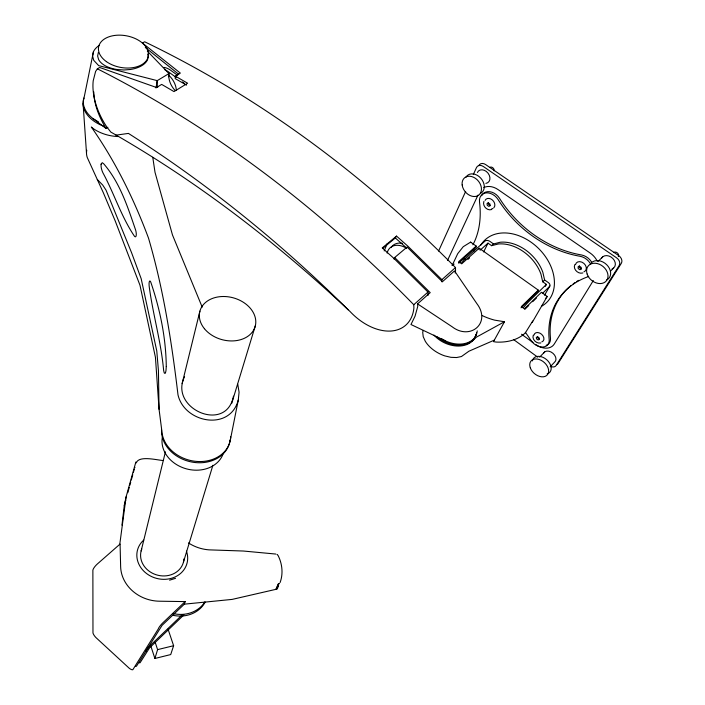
<?xml version="1.0" encoding="UTF-8"?>
<svg xmlns="http://www.w3.org/2000/svg" width="705" height="705" viewBox="0 0 705 705"><rect width="100%" height="100%" fill="white"/><g stroke="black" fill="none" stroke-linecap="round" stroke-linejoin="round"><path stroke-width="1.06" d="M455.183 273.02A48.416 33.893 49.3 0 0 455.536 270.799L455.492 267.548C365.146 175.915 260.797 97.687 144.64 41.78L142.436 43.04L180.339 73.091L175.325 76.122L175.175 78.581L186.508 85.129M230.121 441.022L238.272 400.061L239.074 392.244L237.77 384.287M233.487 396.139C226.314 433.963 168.689 408.424 184.534 376.743M135.871 461.995L126.089 496.884L119.735 544.595M121.974 525.137L124.283 505.45L126.089 496.884M156.016 88.01L157.233 80.643L168.953 73.593A14.937 9.253 60.6 0 0 174.866 90.231M168.407 76.739L168.953 73.593L147.327 51.086M98.347 52.434L97.634 56.021L98.647 59.625A25.75 14.135 0.7 0 0 117.206 69.539L123.868 69.998L130.46 69.487A24.807 13.624 0.7 0 0 147.636 59.449L148.165 55.854L147.583 54.065M99.229 45.402A29.76 16.33 0.7 0 0 93.439 51.729L84.353 96.356A33.223 21.961 10.2 0 0 93.21 118.748L106.014 128.425L107.883 127.288M93.439 51.729L92.558 56.03L93.756 60.366L98.691 65.627L157.233 80.643A15.052 9.191 60.4 0 0 157.709 87.385M136.276 462.912C138.779 455.218 157.259 460.171 163.269 460.541M479.144 249.376L479.197 248.204L461.687 263.829L458.673 261.661L476.21 246.08L470.623 242.115L463.238 246.697L457.73 253.659L452.143 265.477M141.141 550.94L165.428 451.826M182.137 383.626L199.894 311.152M280.07 582.577C283.401 573.729 282.264 563.577 277.955 555.267M124.283 505.45L125.746 500.145M127.79 492.716L129.253 487.411M129.843 485.287L130.716 482.105M131.306 479.982L132.769 474.676M133.351 472.553L134.232 469.371M423.229 330.398L422.709 332.302L423.212 336.646L425.274 341.246A24.375 14.488 28.4 0 0 444.89 355.919L450.927 357.329L456.576 357.541L461.44 356.536L468.896 351.222L494.32 340.136M483.912 201.401C482.176 205.763 487.181 211.192 491.658 209.517M183.512 561.859L212.892 465.291M231.725 403.366L255.351 325.692M168.046 629.142L173.615 645.71L170.716 654.566L154.888 658.479L157.594 649.631L155.197 642.343M135.748 666.278A5.94 2.221 47.6 0 0 136.453 666.225L162.088 625.344L184.322 604.159L185.151 601.603L159.365 601.206A37.321 32.906 14.8 0 1 120.643 566.688L120.079 544.048L97.308 564.018A5.666 1.533 -48.3 0 0 92.875 570.134L92.972 632.993A5.878 2.168 48.4 0 0 95.942 637.584L129.068 668.102A5.957 2.203 47.6 0 0 132.848 669.706L158.246 629.001A5.79 1.19 -48.9 0 1 162.846 622.823L185.151 601.603M278.59 585.115L277.691 587.847A2.459 2.124 26.6 0 1 276.712 589.151L232.148 599.4L184.322 604.159M482.317 315.637A49.191 33.734 24.8 0 0 494.619 320.14L504.472 321.736L493.482 341.643L496.056 342.057A48.231 33.593 25 0 0 525.41 332.76L532.716 321.022M533.315 335.113C531.552 339.317 536.593 344.031 540.761 342.974M574.813 264.587C572.672 269.16 578.25 274.457 582.815 272.958M238.272 400.061C230.042 431.557 184.375 423.035 177.995 394.835C171.685 341.978 163.507 289.332 148.517 238.149C133.871 198.916 115.409 161.357 91.333 127.023L92.152 127.799A32.976 21.943 10.1 0 0 117.938 136.532M384.207 250.918L387.001 243.983M394.024 259.096L394.677 257.519L407.111 247.041L442.361 281.762L454.531 270.896L476.888 303.661C491.526 322.881 470.297 340.788 452.161 326.785L417.571 303.899L430.209 292.619L394.677 257.519M275.858 589.406L278.36 583.74L279.198 583.529M276.157 589.362L278.651 583.696M276.712 589.151L278.933 583.643M438.58 251.05L465.652 191.425M473.319 174.523L476.483 167.57A6.001 4.618 50.4 0 1 483.313 166.495L616.567 257.81A6.31 4.909 38.4 0 1 619.149 265.582L556.086 365.551A5.728 4.018 40 0 1 550.587 366.344M447.499 260.445L477.946 195.17M483.63 251.949L488.001 243.146L491.588 245.684L498.224 244A36.739 26.913 44.3 0 1 540.938 274.086L542.718 281.788L546.419 284.397L545.326 286.309M544.56 295.201L549.856 286.01M532.196 322.449L547.203 296.444L541.378 292.319L524.449 308.861L521.33 306.613L538.285 290.125L479.197 248.204M593.31 280.564L554.253 344.058A15.845 11.289 41 0 1 535.641 344.472M382.736 248.398L395.338 237.955L396.536 236.096L407.992 246.301L441.885 279.673L441.929 281.85M97.378 68.817L95.607 71.425L93.21 80.784A52.126 30.43 59.8 0 0 106.957 127.173L110.826 132.064C197.656 181.59 277.206 243.031 349.971 311.425A49.976 33.126 49.4 0 0 413.897 308.014L413.773 304.727C321.383 210.266 215.492 128.548 97.378 68.817L99.705 67.477L156.528 87.508L161.665 84.397L174.003 91.597L187.618 83.225L175.325 76.122M545.82 298.153L547.08 296.752M550.2 366.759L554.483 362.264A7.173 5.041 40.2 0 0 553.002 353.346A7.173 5.041 40.2 0 0 543.802 352.888M539.642 357.109L544.683 351.918M610.548 271.134L613.535 268.094M598.21 261.335L602.722 256.823M542.594 293.298L549.477 286.556A3.798 2.556 26 0 0 548.305 282.564L544.604 279.955L542.832 272.262A36.686 26.94 44.2 0 0 500.162 242.247L493.535 243.939L491.588 245.684M524.89 309.31L528.768 305.521M532.645 301.731L536.514 297.942M521.004 307.829L538.082 291.209L538.285 290.125M546.419 284.397L529.561 300.824A19.811 2.811 -52.6 0 0 523.533 307.468M542.718 281.788L544.604 279.955M183.855 614.927L149.575 647.824L140.048 662.77A5.922 2.238 47.6 0 1 139.334 662.823M472.2 341.185L476.377 337.166L504.472 321.736M182.295 614.795L150.253 645.498A5.517 1.102 -48.8 0 0 145.9 651.35M480.087 250.222L488.001 243.146M413.773 304.727L427.979 292.064L393.787 258.277L382.233 247.931L396.536 236.096M441.885 279.673L455.492 267.548M467.926 259.396L469.53 257.968M458.514 262.965L476.166 247.27L476.21 246.08M169.588 580.18L175.527 578.32M157.594 649.631L173.615 645.71M115.928 135.157L128.433 133.412C207.843 183.934 281.418 243.428 348.147 309.777M275.84 554.059L243.401 551.028L209.015 549.856C201.727 549.31 194.571 546.948 188.473 542.903M445.234 340.779L410.98 324.52L415.042 316.201L417.757 306.384L417.571 303.899M93.21 118.748L98.462 121.903M277.03 554.447L277.541 554.809M489.984 205.349L488.424 204.265L488.212 202.538M580.999 268.605L579.36 267.468L579.219 265.75M493.535 243.939L489.949 241.41A3.71 2.485 23.6 0 0 485.049 241.057L467.618 256.585A19.458 3.842 -53.2 0 0 461.537 263M177.713 75.382L170.592 70.236A18.163 11.104 60.6 0 0 163.736 67.407M537.598 337.739L539.105 338.832M176.179 77.444L168.195 71.672A18.189 11.095 60.5 0 0 164.732 69.698M182.392 81.93L184.164 83.216M521.488 334.214L532.989 342.551M513.839 339.748L537.792 357.197M145.292 47.482L178.753 74.316M395.338 237.955L406.688 248.072M97.29 179.502L102.701 185.036L106.067 190.209L131.544 252.637L141.176 278.695L156.774 350.958L158.422 370.477L159.057 409.261L161.842 430.887A34.871 28.35 15.3 0 0 196.351 461.405A34.871 28.35 15.3 0 0 230.694 436.818M470.878 242.687L470.623 242.115M106.014 128.425C99.326 117.347 94.135 105.027 93.774 91.906M202.212 307.151L172.478 234.968L155.021 172.328L152.765 157.321M150.852 646.097L154.888 658.479M159.057 409.261L155.435 357.303L139.987 285.269L115.188 220.885L103.3 192.676L87.279 157.55A23.309 17.22 12.8 0 1 86.777 150.235M83.084 103.706L86.486 152.941M473.637 248.433L473.804 251.509M427.979 292.064L428.076 295.342M391.099 247.552A19.035 13.166 49.3 0 1 402.405 243.331M387.124 253.086A19.07 13.148 49.3 0 1 406.477 248.186M477.232 330.865A25.089 17.889 24.5 0 1 441.383 338.629M169.059 75.576A14.549 8.874 60.5 0 1 176.338 90.108M103.952 126.292A33.179 21.961 10.2 0 1 84.168 98.057M478.801 165.649A5.992 4.618 50.4 0 1 485.63 164.565L618.717 255.633A6.301 4.909 38.3 0 1 621.29 263.388L558.131 363.392A5.719 4.018 39.9 0 1 556.439 364.644M591.539 261.969A12.329 9.438 40.5 0 0 581.369 254.937A106.34 87.2 45.4 0 1 499.563 198.396A11.906 9.05 48.3 0 0 489.94 191.725A11.906 9.05 48.3 0 0 481.63 195.761M570.75 285.772A102.578 74.712 35 0 0 550.49 338.25A11.536 8.204 41.1 0 1 546.19 345.327M573.218 283.868A102.578 74.712 35 0 1 574.936 282.652M576.725 281.489A102.578 74.712 35 0 1 578.567 280.37M480.792 245.146A43.922 32.368 44.2 0 1 538.902 248.803A43.922 32.368 44.2 0 1 541.678 306.199M588.693 276.272A12.346 9.438 40.5 0 1 587.177 277.03A102.701 74.677 35.1 0 0 549.186 339.581A11.544 8.204 41.1 0 1 542.586 347.045A11.544 8.204 41.1 0 1 530.689 340.057A88.777 59.599 43.8 0 0 525.34 332.328M590.191 263.309A12.346 9.438 40.5 0 0 580.012 256.267A106.473 87.173 45.4 0 1 498.144 199.63A11.923 9.05 48.3 0 0 485.886 192.906A11.923 9.05 48.3 0 0 479.506 202.071A93.28 67.081 52.5 0 1 472.905 244.794M597.302 261.299A16.938 12.981 40.4 0 0 590.164 253.042L498.091 189.61A16.356 12.452 48.3 0 0 483.815 187.574M454.143 264.093A93.183 67.125 52.5 0 1 452.196 265.098M492.839 208.486A5.807 4.415 48.3 0 1 491.685 208.821M485.102 200.379A5.807 4.415 48.3 0 1 492.354 199.964A5.807 4.415 48.3 0 1 493.782 207.825M575.5 264.622A6.019 4.6 40.5 0 1 583.872 263.388A6.019 4.6 40.5 0 1 583.943 271.839M534.038 335.025A5.631 4.001 41.1 0 1 541.599 334.276A5.631 4.001 41.1 0 1 541.845 341.863M601.673 258.021A7.852 6.089 38.8 0 1 612.927 258.576A7.852 6.089 38.8 0 1 612.107 268.896M613.579 252.549A3.12 2.441 38.4 0 1 617.351 252.954A3.12 2.441 38.4 0 1 618.303 256.55M590.305 264.137A11.703 8.998 39.1 0 1 606.644 264.666A11.703 8.998 39.1 0 1 606.582 280.035M477.391 172.496A7.491 5.755 50 0 1 488.054 173.183A7.491 5.755 50 0 1 485.877 183.379M490.001 167.279A2.979 2.309 50 0 1 492.892 167.852A2.979 2.309 50 0 1 494.152 170.813M465.979 177.184A11.165 8.486 50 0 1 480.81 178.198A11.165 8.486 50 0 1 480.466 193.408M532.407 360.889A10.681 7.429 40.4 0 1 546.754 359.77A10.681 7.429 40.4 0 1 547.177 373.897M475.91 334.69A25.045 17.881 24.6 0 1 458.567 346.058A25.045 17.881 24.6 0 1 433.963 335.069M459.122 262.974A11.069 2.212 -53.2 0 1 465.318 259.158M476.606 332.786A25.072 17.889 24.6 0 1 461.669 344.939A25.072 17.889 24.6 0 1 437.435 337.025M134.673 467.82A2.344 1.956 11.5 0 1 134.963 467.389M186.437 551.098A25.627 22.445 15 0 1 174.038 577.413A25.627 22.445 15 0 1 141.996 569.147A25.627 22.445 15 0 1 143.723 540.083M183.961 558.88A21.881 19.158 15 0 1 158.105 575.298A21.881 19.158 15 0 1 141.775 549.036M222.974 454.249A31.558 25.829 15.3 0 1 186.27 468.816A31.558 25.829 15.3 0 1 162.326 437.497M230.121 440.158A34.818 28.332 15.3 0 1 193.434 462.313A34.818 28.332 15.3 0 1 161.542 429.971M204.988 601.779A30.306 26.905 17.6 0 1 173.28 613.597M204.926 602.572A30.236 26.869 17.7 0 1 172.76 615.245M166.274 366.503L166.01 370.284A7.173 1.419 -89.7 0 1 165.023 373.43L164.247 372.936L163.631 370.433C161.163 342.269 153.055 315.091 149.284 287.12L149.116 285.648A4.882 1.181 84.5 0 1 150.544 281.621L150.914 282.529C160.097 309.601 165.939 337.854 166.274 366.503M101.071 164.177C100.859 167.129 101.643 170.09 102.886 172.751C114.131 193.426 121.093 216.25 134.258 235.946L134.796 236.598A4.873 1.542 79.2 0 0 135.95 231.293L135.571 229.892C127.649 206.794 119.982 182.762 103.794 163.886L102.243 162.688L101.071 164.177M488.38 202.917L487.032 203.56L487.243 205.287L488.803 206.371L490.151 205.737L489.94 204.001L488.38 202.917M579.598 266.287L578.091 266.86L578.232 268.579L579.871 269.724L581.378 269.151L581.237 267.433L579.598 266.287M537.695 336.849L536.338 337.298L536.505 338.849L538.021 339.942L539.369 339.493L539.21 337.942L537.695 336.849M587.124 274.033A11.729 8.989 39.2 0 0 605.313 281.877A11.729 8.989 39.2 0 0 599.453 264.287A11.729 8.989 39.2 0 0 587.124 274.033M462.154 184.939A11.192 8.478 50 0 0 477.637 195.805A11.192 8.478 50 0 0 475.505 178.391A11.192 8.478 50 0 0 462.154 184.939M530.319 367.878A10.707 7.42 40.5 0 0 546.472 375.659A10.707 7.42 40.5 0 0 540.814 360.149A10.707 7.42 40.5 0 0 530.319 367.878M204.424 328.697A28.667 21.652 15.4 0 0 253.139 330.927A28.667 21.652 15.4 0 0 225.098 296.532A28.667 21.652 15.4 0 0 204.424 328.697M106.411 61.617A25.292 16.065 10.5 0 0 147.874 57.898A25.292 16.065 10.5 0 0 116.122 35.285A25.292 16.065 10.5 0 0 106.411 61.617"/></g></svg>
